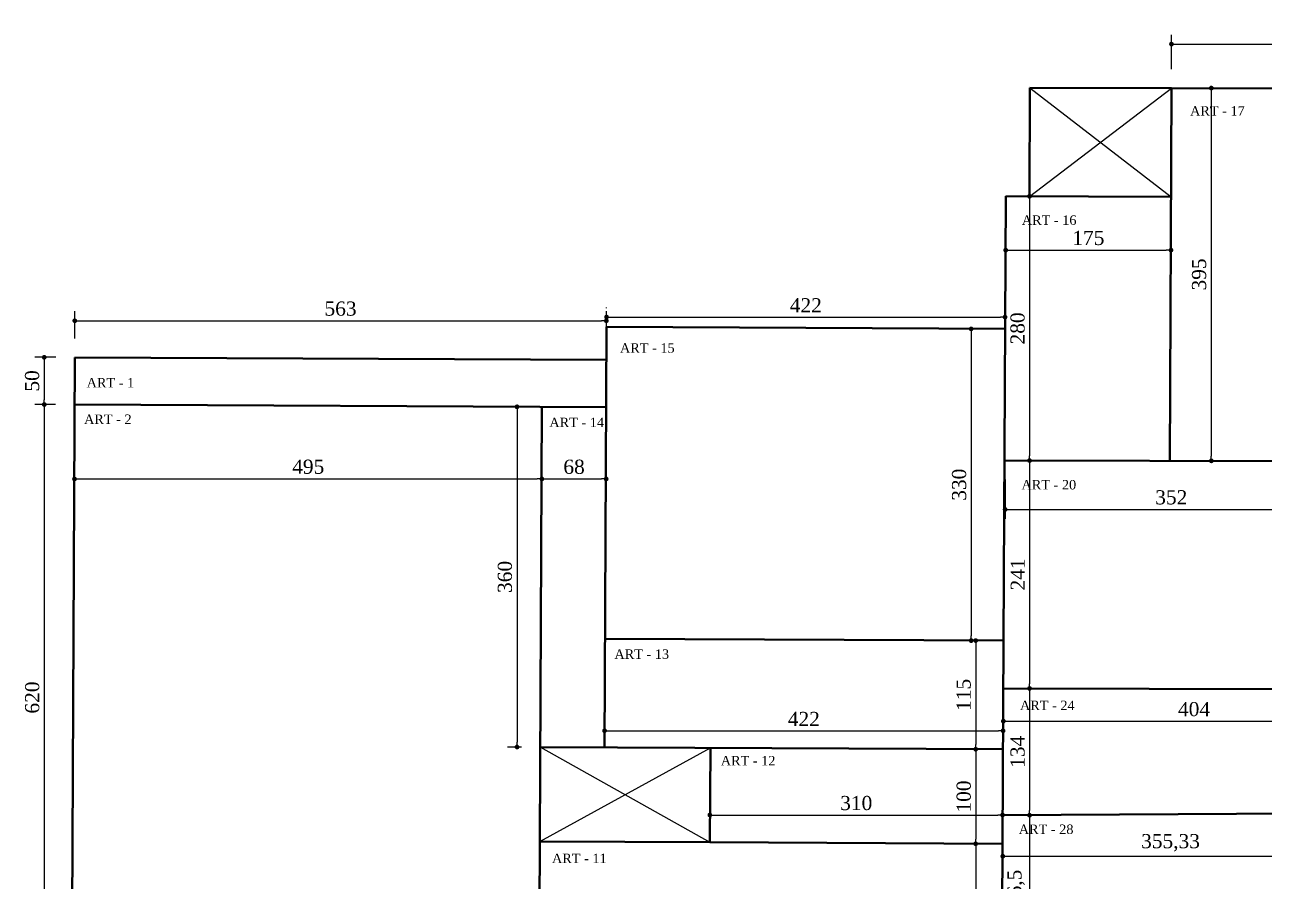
# Model space of a CAD drawing. Header units: millimetres. Extents: x 103208 to 171806, y -164 to 10038.
# Drawn here: x 133118 to 134431, y 2499 to 3406 of the extents above; entities that cross this region are included whole.
import ezdxf

# ---------------------------------------------------------------- set-up
doc = ezdxf.new("R2010")
doc.units = ezdxf.units.MM
doc.layers.add('Parede Baixa', color=5, linetype='Continuous', lineweight=50)
doc.layers.add('Pilares Sub-solo', color=7, linetype='Continuous', lineweight=70)
doc.layers.add('Piso', color=55, linetype='Continuous')
doc.styles.add('Valéria', font='romantic.ttf', dxfattribs={"height": 10})
doc.dimstyles.new('Cota - 50', dxfattribs={"dimtxt": 10, "dimasz": 5, "dimexe": 10, "dimexo": 20, "dimgap": 5, "dimtad": 1, "dimtxsty": 'Valéria', "dimblk": 'DOT', "dimcen": 0, "dimclrd": 12, "dimclre": 12, "dimclrt": 2, "dimazin": 2, "dimtfac": 1, "dimtix": 1, "dimtmove": 0, "dimatfit": 3, "dimldrblk": 'DOT', "dimfxl": 1, "dimarcsym": 0})

# ---------------------------------------------------------------- blocks, each defined once
blk = doc.blocks.new('_Dot')
at = {"color": 0, "linetype": 'ByBlock', "lineweight": -2}
blk.add_line((-0.5, 0), (-1, 0), dxfattribs=at)
at = {"color": 0, "linetype": 'ByBlock', "const_width": 0.5}
blk.add_lwpolyline([(-0.25, 0, 1), (0.25, 0, 1)], format="xyb", close=True, dxfattribs=at)
blk = doc.blocks.new('*D944')
at = {"color": 12, "lineweight": -2, "transparency": 16777216}
for p, q in [((133170.7, 3074.4), (133170.7, 3103.1)), ((133733.6, 3071.7), (133733.6, 3103.1)), ((133175.7, 3093.1), (133728.6, 3093.1))]:
    blk.add_line(p, q, dxfattribs=at)
at = {"layer": 'Defpoints', "color": 0, "transparency": 16777216}
for p in [(133733.6, 3093.1), (133170.7, 3054.4, 9825), (133733.6, 3051.7, 9825)]:
    blk.add_point(p, dxfattribs=at)
at = {"color": 12, "lineweight": -2, "transparency": 16777216, "xscale": 5, "yscale": 5, "zscale": 5, "rotation": 180}
blk.add_blockref('_Dot', (133170.7, 3093.1), dxfattribs=at)
at = {"color": 12, "lineweight": -2, "transparency": 16777216, "xscale": 5, "yscale": 5, "zscale": 5}
blk.add_blockref('_Dot', (133733.6, 3093.1), dxfattribs=at)
at = {"color": 2, "transparency": 16777216, "insert": (133452.1, 3105.9), "char_height": 10, "attachment_point": 5, "style": 'Valéria'}
blk.add_mtext('{\\H1.5x;563}', dxfattribs=at)
blk = doc.blocks.new('*D945')
at = {"color": 12, "lineweight": -2, "transparency": 16777216}
for p, q in [((133150.7, 3054.4), (133128.4, 3054.4)), ((133138.4, 3049.4), (133138.4, 3009.4)), ((133150.4, 3004.4), (133128.4, 3004.4))]:
    blk.add_line(p, q, dxfattribs=at)
at = {"layer": 'Defpoints', "color": 0, "transparency": 16777216}
for p in [(133170.7, 3054.4, 9825), (133138.4, 3004.4), (133170.4, 3004.4, 9825)]:
    blk.add_point(p, dxfattribs=at)
at = {"color": 12, "lineweight": -2, "transparency": 16777216, "xscale": 5, "yscale": 5, "zscale": 5}
for p, rotation in [((133138.4, 3054.4), 90), ((133138.4, 3004.4), 270)]:
    blk.add_blockref('_Dot', p, dxfattribs=dict(at, rotation=rotation))
at = {"color": 2, "transparency": 16777216, "insert": (133125.6, 3029.4), "char_height": 10, "attachment_point": 5, "rotation": 90, "style": 'Valéria'}
blk.add_mtext('{\\H1.5x;50}', dxfattribs=at)
blk = doc.blocks.new('*D946')
at = {"color": 12, "lineweight": -2, "transparency": 16777216}
for p, q in [((133150.4, 3004.4), (133128.4, 3004.4)), ((133138.4, 2999.4), (133138.4, 2389)), ((133147.5, 2384), (133128.4, 2384))]:
    blk.add_line(p, q, dxfattribs=at)
at = {"layer": 'Defpoints', "color": 0, "transparency": 16777216}
for p in [(133170.4, 3004.4, 9825), (133138.4, 2384), (133167.5, 2384, 9825)]:
    blk.add_point(p, dxfattribs=at)
at = {"color": 12, "lineweight": -2, "transparency": 16777216, "xscale": 5, "yscale": 5, "zscale": 5}
for p, rotation in [((133138.4, 3004.4), 90), ((133138.4, 2384), 270)]:
    blk.add_blockref('_Dot', p, dxfattribs=dict(at, rotation=rotation))
at = {"color": 2, "transparency": 16777216, "insert": (133125.7, 2694.2), "char_height": 10, "attachment_point": 5, "rotation": 90, "style": 'Valéria'}
blk.add_mtext('{\\H1.5x;620}', dxfattribs=at)
blk = doc.blocks.new('*D949')
at = {"color": 12, "lineweight": -2, "transparency": 16777216}
for p, q in [((133170.4, 2984.4), (133170.4, 2915.6)), ((133665.4, 2982), (133665.4, 2915.6)), ((133175.4, 2925.6), (133660.4, 2925.6))]:
    blk.add_line(p, q, dxfattribs=at)
at = {"layer": 'Defpoints', "color": 0, "transparency": 16777216}
for p in [(133170.4, 3004.4, 9825), (133665.4, 3002, 9825), (133665.4, 2925.6)]:
    blk.add_point(p, dxfattribs=at)
at = {"color": 12, "lineweight": -2, "transparency": 16777216, "xscale": 5, "yscale": 5, "zscale": 5, "rotation": 180}
blk.add_blockref('_Dot', (133170.4, 2925.6), dxfattribs=at)
at = {"color": 12, "lineweight": -2, "transparency": 16777216, "xscale": 5, "yscale": 5, "zscale": 5}
blk.add_blockref('_Dot', (133665.4, 2925.6), dxfattribs=at)
at = {"color": 2, "transparency": 16777216, "insert": (133417.9, 2938.5), "char_height": 10, "attachment_point": 5, "style": 'Valéria'}
blk.add_mtext('{\\H1.5x;495}', dxfattribs=at)
blk = doc.blocks.new('*D950')
at = {"color": 12, "lineweight": -2, "transparency": 16777216}
for p, q in [((133665.4, 2982), (133665.4, 2915.6)), ((133733.4, 2981.7), (133733.4, 2915.6)), ((133670.4, 2925.6), (133728.4, 2925.6))]:
    blk.add_line(p, q, dxfattribs=at)
at = {"layer": 'Defpoints', "color": 0, "transparency": 16777216}
for p in [(133665.4, 3002, 9825), (133733.4, 3001.7, 9825), (133733.4, 2925.6)]:
    blk.add_point(p, dxfattribs=at)
at = {"color": 12, "lineweight": -2, "transparency": 16777216, "xscale": 5, "yscale": 5, "zscale": 5, "rotation": 180}
blk.add_blockref('_Dot', (133665.4, 2925.6), dxfattribs=at)
at = {"color": 12, "lineweight": -2, "transparency": 16777216, "xscale": 5, "yscale": 5, "zscale": 5}
blk.add_blockref('_Dot', (133733.4, 2925.6), dxfattribs=at)
at = {"color": 2, "transparency": 16777216, "insert": (133699.4, 2938.4), "char_height": 10, "attachment_point": 5, "style": 'Valéria'}
blk.add_mtext('{\\H1.5x;68}', dxfattribs=at)
blk = doc.blocks.new('*D951')
at = {"color": 12, "lineweight": -2, "transparency": 16777216}
for p, q in [((133733.8, 3106.5), (133733.8, 3107)), ((134155.8, 3104.5), (134155.8, 3107)), ((133738.8, 3097), (134150.8, 3097))]:
    blk.add_line(p, q, dxfattribs=at)
at = {"layer": 'Defpoints', "color": 0, "transparency": 16777216}
for p in [(134155.8, 3097), (133733.8, 3086.5, 9825), (134155.8, 3084.5, 9825)]:
    blk.add_point(p, dxfattribs=at)
at = {"color": 12, "lineweight": -2, "transparency": 16777216, "xscale": 5, "yscale": 5, "zscale": 5, "rotation": 180}
blk.add_blockref('_Dot', (133733.8, 3097), dxfattribs=at)
at = {"color": 12, "lineweight": -2, "transparency": 16777216, "xscale": 5, "yscale": 5, "zscale": 5}
blk.add_blockref('_Dot', (134155.8, 3097), dxfattribs=at)
at = {"color": 2, "transparency": 16777216, "insert": (133944.8, 3109.5), "char_height": 10, "attachment_point": 5, "style": 'Valéria'}
blk.add_mtext('{\\H1.5x;422}', dxfattribs=at)
blk = doc.blocks.new('*D952')
at = {"color": 12, "lineweight": -2, "transparency": 16777216}
for p, q in [((133645.4, 3002), (133629, 3002)), ((133639, 2997), (133639, 2646.8)), ((133643.7, 2641.8), (133629, 2641.8))]:
    blk.add_line(p, q, dxfattribs=at)
at = {"layer": 'Defpoints', "color": 0, "transparency": 16777216}
for p in [(133665.4, 3002, 9825), (133639, 2641.8), (133663.7, 2641.8, 9825)]:
    blk.add_point(p, dxfattribs=at)
at = {"color": 12, "lineweight": -2, "transparency": 16777216, "xscale": 5, "yscale": 5, "zscale": 5}
for p, rotation in [((133639, 3002), 90), ((133639, 2641.8), 270)]:
    blk.add_blockref('_Dot', p, dxfattribs=dict(at, rotation=rotation))
at = {"color": 2, "transparency": 16777216, "insert": (133626.2, 2821.9), "char_height": 10, "attachment_point": 5, "rotation": 90, "style": 'Valéria'}
blk.add_mtext('{\\H1.5x;360}', dxfattribs=at)
blk = doc.blocks.new('*D953')
at = {"color": 12, "lineweight": -2, "transparency": 16777216}
for p, q in [((134135.8, 3084.5), (134109.9, 3084.5)), ((134119.9, 3079.5), (134119.9, 2759.5)), ((134134.3, 2754.5), (134109.9, 2754.5))]:
    blk.add_line(p, q, dxfattribs=at)
at = {"layer": 'Defpoints', "color": 0, "transparency": 16777216}
for p in [(134155.8, 3084.5, 9825), (134119.9, 2754.5), (134154.3, 2754.5, 9825)]:
    blk.add_point(p, dxfattribs=at)
at = {"color": 12, "lineweight": -2, "transparency": 16777216, "xscale": 5, "yscale": 5, "zscale": 5}
for p, rotation in [((134119.9, 3084.5), 90), ((134119.9, 2754.5), 270)]:
    blk.add_blockref('_Dot', p, dxfattribs=dict(at, rotation=rotation))
at = {"color": 2, "transparency": 16777216, "insert": (134107.2, 2919.5), "char_height": 10, "attachment_point": 5, "rotation": 90, "style": 'Valéria'}
blk.add_mtext('{\\H1.5x;330}', dxfattribs=at)
blk = doc.blocks.new('*D954')
at = {"color": 12, "lineweight": -2, "transparency": 16777216}
for p, q in [((134134.3, 2754.5), (134114.7, 2754.5)), ((134124.7, 2749.5), (134124.7, 2644.4)), ((134133.7, 2639.4), (134114.7, 2639.4))]:
    blk.add_line(p, q, dxfattribs=at)
at = {"layer": 'Defpoints', "color": 0, "transparency": 16777216}
for p in [(134154.3, 2754.5, 9825), (134124.7, 2639.4), (134153.7, 2639.4, 9825)]:
    blk.add_point(p, dxfattribs=at)
at = {"color": 12, "lineweight": -2, "transparency": 16777216, "xscale": 5, "yscale": 5, "zscale": 5}
for p, rotation in [((134124.7, 2754.5), 90), ((134124.7, 2639.4), 270)]:
    blk.add_blockref('_Dot', p, dxfattribs=dict(at, rotation=rotation))
at = {"color": 2, "transparency": 16777216, "insert": (134112, 2697), "char_height": 10, "attachment_point": 5, "rotation": 90, "style": 'Valéria'}
blk.add_mtext('{\\H1.5x;115}', dxfattribs=at)
blk = doc.blocks.new('*D955')
at = {"color": 12, "lineweight": -2, "transparency": 16777216}
for p, q in [((134133.7, 2639.4), (134114.7, 2639.4)), ((134124.7, 2634.4), (134124.7, 2544.4)), ((134133.2, 2539.4), (134114.7, 2539.4))]:
    blk.add_line(p, q, dxfattribs=at)
at = {"layer": 'Defpoints', "color": 0, "transparency": 16777216}
for p in [(134153.7, 2639.4, 9825), (134124.7, 2539.4), (134153.2, 2539.4, 9825)]:
    blk.add_point(p, dxfattribs=at)
at = {"color": 12, "lineweight": -2, "transparency": 16777216, "xscale": 5, "yscale": 5, "zscale": 5}
for p, rotation in [((134124.7, 2639.4), 90), ((134124.7, 2539.4), 270)]:
    blk.add_blockref('_Dot', p, dxfattribs=dict(at, rotation=rotation))
at = {"color": 2, "transparency": 16777216, "insert": (134112.1, 2589.4), "char_height": 10, "attachment_point": 5, "rotation": 90, "style": 'Valéria'}
blk.add_mtext('{\\H1.5x;100}', dxfattribs=at)
blk = doc.blocks.new('*D956')
at = {"color": 12, "lineweight": -2, "transparency": 16777216}
for p, q in [((134133.2, 2539.4), (134114.7, 2539.4)), ((134124.7, 2534.4), (134124.7, 2389.4)), ((134132.5, 2384.4), (134114.7, 2384.4))]:
    blk.add_line(p, q, dxfattribs=at)
at = {"layer": 'Defpoints', "color": 0, "transparency": 16777216}
for p in [(134153.2, 2539.4, 9825), (134124.7, 2384.4), (134152.5, 2384.4, 9825)]:
    blk.add_point(p, dxfattribs=at)
at = {"color": 12, "lineweight": -2, "transparency": 16777216, "xscale": 5, "yscale": 5, "zscale": 5}
for p, rotation in [((134124.7, 2539.4), 90), ((134124.7, 2384.4), 270)]:
    blk.add_blockref('_Dot', p, dxfattribs=dict(at, rotation=rotation))
at = {"color": 2, "transparency": 16777216, "insert": (134112, 2461.9), "char_height": 10, "attachment_point": 5, "rotation": 90, "style": 'Valéria'}
blk.add_mtext('{\\H1.5x;155}', dxfattribs=at)
blk = doc.blocks.new('*D970')
at = {"color": 12, "lineweight": -2, "transparency": 16777216}
for p, q in [((133843.2, 2560.9), (133843.2, 2579.8)), ((134153.2, 2559.4), (134153.2, 2579.8)), ((133848.2, 2569.8), (134148.2, 2569.8))]:
    blk.add_line(p, q, dxfattribs=at)
at = {"layer": 'Defpoints', "color": 0, "transparency": 16777216}
for p in [(134153.2, 2569.8), (133843.2, 2540.9, 9825), (134153.2, 2539.4, 9825)]:
    blk.add_point(p, dxfattribs=at)
at = {"color": 12, "lineweight": -2, "transparency": 16777216, "xscale": 5, "yscale": 5, "zscale": 5, "rotation": 180}
blk.add_blockref('_Dot', (133843.2, 2569.8), dxfattribs=at)
at = {"color": 12, "lineweight": -2, "transparency": 16777216, "xscale": 5, "yscale": 5, "zscale": 5}
blk.add_blockref('_Dot', (134153.2, 2569.8), dxfattribs=at)
at = {"color": 2, "transparency": 16777216, "insert": (133998.2, 2582.4), "char_height": 10, "attachment_point": 5, "style": 'Valéria'}
blk.add_mtext('{\\H1.5x;310}', dxfattribs=at)
blk = doc.blocks.new('*D971')
at = {"color": 12, "lineweight": -2, "transparency": 16777216}
for p, q in [((133731.7, 2661.5), (133731.7, 2669)), ((134153.7, 2659.4), (134153.7, 2669)), ((133736.7, 2659), (134148.7, 2659))]:
    blk.add_line(p, q, dxfattribs=at)
at = {"layer": 'Defpoints', "color": 0, "transparency": 16777216}
for p in [(134153.7, 2659), (133731.7, 2641.5, 9825), (134153.7, 2639.4, 9825)]:
    blk.add_point(p, dxfattribs=at)
at = {"color": 12, "lineweight": -2, "transparency": 16777216, "xscale": 5, "yscale": 5, "zscale": 5, "rotation": 180}
blk.add_blockref('_Dot', (133731.7, 2659), dxfattribs=at)
at = {"color": 12, "lineweight": -2, "transparency": 16777216, "xscale": 5, "yscale": 5, "zscale": 5}
blk.add_blockref('_Dot', (134153.7, 2659), dxfattribs=at)
at = {"color": 2, "transparency": 16777216, "insert": (133942.7, 2671.5), "char_height": 10, "attachment_point": 5, "style": 'Valéria'}
blk.add_mtext('{\\H1.5x;422}', dxfattribs=at)
blk = doc.blocks.new('*D972')
at = {"color": 12, "lineweight": -2, "transparency": 16777216}
for p, q in [((134156.5, 3204.9), (134156.5, 3157.9)), ((134331.5, 3204.1), (134331.5, 3157.9)), ((134161.5, 3167.9), (134326.5, 3167.9))]:
    blk.add_line(p, q, dxfattribs=at)
at = {"layer": 'Defpoints', "color": 0, "transparency": 16777216}
for p in [(134156.5, 3224.9, 9825), (134331.5, 3224.1, 9825), (134331.5, 3167.9)]:
    blk.add_point(p, dxfattribs=at)
at = {"color": 12, "lineweight": -2, "transparency": 16777216, "xscale": 5, "yscale": 5, "zscale": 5, "rotation": 180}
blk.add_blockref('_Dot', (134156.5, 3167.9), dxfattribs=at)
at = {"color": 12, "lineweight": -2, "transparency": 16777216, "xscale": 5, "yscale": 5, "zscale": 5}
blk.add_blockref('_Dot', (134331.5, 3167.9), dxfattribs=at)
at = {"color": 2, "transparency": 16777216, "insert": (134244, 3180.7), "char_height": 10, "attachment_point": 5, "style": 'Valéria'}
blk.add_mtext('{\\H1.5x;175}', dxfattribs=at)
blk = doc.blocks.new('*D973')
at = {"color": 12, "lineweight": -2, "transparency": 16777216}
for p, q in [((134332, 3359.5), (134332, 3396)), ((134709.4, 3358.5), (134709.4, 3396)), ((134337, 3386), (134704.4, 3386))]:
    blk.add_line(p, q, dxfattribs=at)
at = {"layer": 'Defpoints', "color": 0, "transparency": 16777216}
for p in [(134709.4, 3386), (134332, 3339.5, 9825), (134709.4, 3338.5, -239442.5)]:
    blk.add_point(p, dxfattribs=at)
at = {"color": 12, "lineweight": -2, "transparency": 16777216, "xscale": 5, "yscale": 5, "zscale": 5, "rotation": 180}
blk.add_blockref('_Dot', (134332, 3386), dxfattribs=at)
at = {"color": 12, "lineweight": -2, "transparency": 16777216, "xscale": 5, "yscale": 5, "zscale": 5}
blk.add_blockref('_Dot', (134709.4, 3386), dxfattribs=at)
at = {"color": 2, "transparency": 16777216, "insert": (134520.7, 3398.7), "char_height": 10, "attachment_point": 5, "style": 'Valéria'}
blk.add_mtext('{\\H1.5x;377}', dxfattribs=at)
blk = doc.blocks.new('*D976')
at = {"color": 12, "lineweight": -2, "transparency": 16777216}
for p, q in [((134176.5, 3224.9), (134191.7, 3224.9)), ((134181.7, 3219.9), (134181.7, 2950.1)), ((134175.9, 2945.1), (134191.7, 2945.1))]:
    blk.add_line(p, q, dxfattribs=at)
at = {"layer": 'Defpoints', "color": 0, "transparency": 16777216}
for p in [(134156.5, 3224.9, 9825), (134155.9, 2945.1, -114808.8), (134181.7, 2945.1)]:
    blk.add_point(p, dxfattribs=at)
at = {"color": 12, "lineweight": -2, "transparency": 16777216, "xscale": 5, "yscale": 5, "zscale": 5}
for p, rotation in [((134181.7, 3224.9), 90), ((134181.7, 2945.1), 270)]:
    blk.add_blockref('_Dot', p, dxfattribs=dict(at, rotation=rotation))
at = {"color": 2, "transparency": 16777216, "insert": (134169.1, 3085), "char_height": 10, "attachment_point": 5, "rotation": 90, "style": 'Valéria'}
blk.add_mtext('{\\H1.5x;280}', dxfattribs=at)
blk = doc.blocks.new('*D977')
at = {"color": 12, "lineweight": -2, "transparency": 16777216}
for p, q in [((134352.1, 3339.5), (134384.2, 3339.5)), ((134374.2, 3334.5), (134374.2, 2949.8)), ((134351.3, 2944.8), (134384.2, 2944.8))]:
    blk.add_line(p, q, dxfattribs=at)
at = {"layer": 'Defpoints', "color": 0, "transparency": 16777216}
for p in [(134332.1, 3339.5, 9825), (134331.3, 2944.8, -114808.8), (134374.2, 2944.8)]:
    blk.add_point(p, dxfattribs=at)
at = {"color": 12, "lineweight": -2, "transparency": 16777216, "xscale": 5, "yscale": 5, "zscale": 5}
for p, rotation in [((134374.2, 3339.5), 90), ((134374.2, 2944.8), 270)]:
    blk.add_blockref('_Dot', p, dxfattribs=dict(at, rotation=rotation))
at = {"color": 2, "transparency": 16777216, "insert": (134361.3, 3142.1), "char_height": 10, "attachment_point": 5, "rotation": 90, "style": 'Valéria'}
blk.add_mtext('{\\H1.5x;395}', dxfattribs=at)
blk = doc.blocks.new('*D980')
at = {"color": 12, "lineweight": -2, "transparency": 16777216}
for p, q in [((134155.9, 2925.1), (134155.9, 2883.3)), ((134507.6, 2923.5), (134507.6, 2883.3)), ((134160.9, 2893.3), (134502.6, 2893.3))]:
    blk.add_line(p, q, dxfattribs=at)
at = {"layer": 'Defpoints', "color": 0, "transparency": 16777216}
for p in [(134155.9, 2945.1, -114808.8), (134507.6, 2943.5, -114808.8), (134507.6, 2893.3)]:
    blk.add_point(p, dxfattribs=at)
at = {"color": 12, "lineweight": -2, "transparency": 16777216, "xscale": 5, "yscale": 5, "zscale": 5, "rotation": 180}
blk.add_blockref('_Dot', (134155.9, 2893.3), dxfattribs=at)
at = {"color": 12, "lineweight": -2, "transparency": 16777216, "xscale": 5, "yscale": 5, "zscale": 5}
blk.add_blockref('_Dot', (134507.6, 2893.3), dxfattribs=at)
at = {"color": 2, "transparency": 16777216, "insert": (134331.8, 2906.1), "char_height": 10, "attachment_point": 5, "style": 'Valéria'}
blk.add_mtext('{\\H1.5x;352}', dxfattribs=at)
blk = doc.blocks.new('*D981')
at = {"color": 12, "lineweight": -2, "transparency": 16777216}
for p, q in [((134175.2, 2945.1), (134191.7, 2945.1)), ((134181.7, 2940.1), (134181.7, 2708.8)), ((134174.7, 2703.8), (134191.7, 2703.8))]:
    blk.add_line(p, q, dxfattribs=at)
at = {"layer": 'Defpoints', "color": 0, "transparency": 16777216}
for p in [(134155.2, 2945.1, 9825), (134154.7, 2703.8, 9825), (134181.7, 2703.8)]:
    blk.add_point(p, dxfattribs=at)
at = {"color": 12, "lineweight": -2, "transparency": 16777216, "xscale": 5, "yscale": 5, "zscale": 5}
for p, rotation in [((134181.7, 2945.1), 90), ((134181.7, 2703.8), 270)]:
    blk.add_blockref('_Dot', p, dxfattribs=dict(at, rotation=rotation))
at = {"color": 2, "transparency": 16777216, "insert": (134169.2, 2824.5), "char_height": 10, "attachment_point": 5, "rotation": 90, "style": 'Valéria'}
blk.add_mtext('{\\H1.5x;241}', dxfattribs=at)
blk = doc.blocks.new('*D982')
at = {"color": 12, "lineweight": -2, "transparency": 16777216}
for p, q in [((134174.7, 2703.8), (134191.7, 2703.8)), ((134181.7, 2698.8), (134181.7, 2574.6)), ((134173.2, 2569.6), (134191.7, 2569.6))]:
    blk.add_line(p, q, dxfattribs=at)
at = {"layer": 'Defpoints', "color": 0, "transparency": 16777216}
for p in [(134154.7, 2703.8, 9825), (134153.2, 2569.6), (134181.7, 2569.6)]:
    blk.add_point(p, dxfattribs=at)
at = {"color": 12, "lineweight": -2, "transparency": 16777216, "xscale": 5, "yscale": 5, "zscale": 5}
for p, rotation in [((134181.7, 2703.8), 90), ((134181.7, 2569.6), 270)]:
    blk.add_blockref('_Dot', p, dxfattribs=dict(at, rotation=rotation))
at = {"color": 2, "transparency": 16777216, "insert": (134169.1, 2636.7), "char_height": 10, "attachment_point": 5, "rotation": 90, "style": 'Valéria'}
blk.add_mtext('{\\H1.5x;134}', dxfattribs=at)
blk = doc.blocks.new('*D983')
at = {"color": 12, "lineweight": -2, "transparency": 16777216}
for p, q in [((134173.2, 2569.6), (134191.7, 2569.6)), ((134181.7, 2564.6), (134181.7, 2408.1)), ((134172.6, 2403.1), (134191.7, 2403.1))]:
    blk.add_line(p, q, dxfattribs=at)
at = {"layer": 'Defpoints', "color": 0, "transparency": 16777216}
for p in [(134153.2, 2569.6), (134152.6, 2403.1, 9825), (134181.7, 2403.1)]:
    blk.add_point(p, dxfattribs=at)
at = {"color": 12, "lineweight": -2, "transparency": 16777216, "xscale": 5, "yscale": 5, "zscale": 5}
for p, rotation in [((134181.7, 2569.6), 90), ((134181.7, 2403.1), 270)]:
    blk.add_blockref('_Dot', p, dxfattribs=dict(at, rotation=rotation))
at = {"color": 2, "transparency": 16777216, "insert": (134167.5, 2486.4), "char_height": 10, "attachment_point": 5, "rotation": 90, "style": 'Valéria'}
blk.add_mtext('{\\H1.5x;166,5}', dxfattribs=at)
blk = doc.blocks.new('*D986')
at = {"color": 12, "lineweight": -2, "transparency": 16777216}
for p, q in [((134153.4, 2548.5), (134153.4, 2516.2)), ((134508.7, 2551.7), (134508.7, 2516.2)), ((134158.4, 2526.2), (134503.7, 2526.2))]:
    blk.add_line(p, q, dxfattribs=at)
at = {"layer": 'Defpoints', "color": 0, "transparency": 16777216}
for p in [(134153.4, 2568.5), (134508.7, 2571.7, 9825), (134508.7, 2526.2)]:
    blk.add_point(p, dxfattribs=at)
at = {"color": 12, "lineweight": -2, "transparency": 16777216, "xscale": 5, "yscale": 5, "zscale": 5, "rotation": 180}
blk.add_blockref('_Dot', (134153.4, 2526.2), dxfattribs=at)
at = {"color": 12, "lineweight": -2, "transparency": 16777216, "xscale": 5, "yscale": 5, "zscale": 5}
blk.add_blockref('_Dot', (134508.7, 2526.2), dxfattribs=at)
at = {"color": 2, "transparency": 16777216, "insert": (134331, 2540.4), "char_height": 10, "attachment_point": 5, "style": 'Valéria'}
blk.add_mtext('{\\H1.5x;355,33}', dxfattribs=at)
blk = doc.blocks.new('*D987')
at = {"color": 12, "lineweight": -2, "transparency": 16777216}
for p, q in [((134154, 2683.8), (134154, 2659.2)), ((134557.7, 2683), (134557.7, 2659.2)), ((134159, 2669.2), (134552.7, 2669.2))]:
    blk.add_line(p, q, dxfattribs=at)
at = {"layer": 'Defpoints', "color": 0, "transparency": 16777216}
for p in [(134154, 2703.8, 9825), (134557.7, 2703, 9825), (134557.7, 2669.2)]:
    blk.add_point(p, dxfattribs=at)
at = {"color": 12, "lineweight": -2, "transparency": 16777216, "xscale": 5, "yscale": 5, "zscale": 5, "rotation": 180}
blk.add_blockref('_Dot', (134154, 2669.2), dxfattribs=at)
at = {"color": 12, "lineweight": -2, "transparency": 16777216, "xscale": 5, "yscale": 5, "zscale": 5}
blk.add_blockref('_Dot', (134557.7, 2669.2), dxfattribs=at)
at = {"color": 2, "transparency": 16777216, "insert": (134355.9, 2681.8), "char_height": 10, "attachment_point": 5, "style": 'Valéria'}
blk.add_mtext('{\\H1.5x;404}', dxfattribs=at)

msp = doc.modelspace()

# ---------------------------------------------------------------- linework, layer by layer
at = {"layer": 'Parede Baixa'}
for p, q in [((134181.51105, 3224.83525, 9825), (134182.0592, 3339.83425, 9825)), ((134330.17789, 2944.78267, 9825), (134332.05915, 3339.46658, 9825)), ((134154.26888, 2754.49255, 9825), (134156.51106, 3224.89653, 9825)), ((133731.65369, 2641.45763, 9825), (133733.77499, 3086.50059, 9825)), ((133733.77499, 3086.50059, 9825), (134155.84181, 3084.4888, 9825)), ((133170.68698, 3054.35324, 9825), (133164.29636, 1713.61737, 9825)), ((133170.68698, 3054.35324, 9825), (133733.60897, 3051.67007, 9825)), ((133170.44866, 3004.35381, 9825), (133733.37065, 3001.67064, 9825)), ((133662.51063, 2386.78431, 9825), (133665.44303, 3001.99442, 9825)), ((134155.17761, 2945.14139, -114808.76029), (134709.48239, 2944.00516, -114808.76029)), ((133732.20206, 2756.50433, 9825), (134154.26888, 2754.49255, 9825)), ((134152.59397, 2403.10097, 9825), (134154.26888, 2754.49255, 9825)), ((134154.02723, 2703.79464, 9825), (134707.57586, 2702.65996, 9825)), ((134153.72051, 2639.44585, 9825), (133663.72608, 2641.78141, 9825)), ((133843.24739, 2540.92459, 9825), (133843.72403, 2640.92345, 9825)), ((134153.38833, 2569.75502, 9825), (134706.95664, 2572.74901, 9825)), ((133843.24739, 2540.92459, 9825), (133663.24943, 2541.78255, 9825)), ((133843.24739, 2540.92459, 9825), (134153.24386, 2539.44699, 9825))]:
    msp.add_line(p, q, dxfattribs=at)
at = {"layer": 'Parede Baixa', "elevation": 9825}
for points in [[(134182.04747, 3339.83428), (134182.0592, 3339.83425)], [(134182.04747, 3339.83428), (134332.036, 3339.46664)], [(134332.05915, 3339.46658), (135151.36676, 3337.45833)], [(134156.51106, 3224.89653), (134331.51101, 3224.46758)]]:
    msp.add_lwpolyline(points, dxfattribs=at)
at = {"layer": 'Piso'}
for p, q in [((134181.51105, 3224.83525, 9825), (134332.036, 3339.46664, 9825)), ((134182.0592, 3339.83425, 9825), (134331.51101, 3224.46758, 9825)), ((133663.24943, 2541.78255, 9825), (133843.72403, 2640.92345, 9825)), ((133663.72608, 2641.78141, 9825), (133843.24739, 2540.92459, 9825))]:
    msp.add_line(p, q, dxfattribs=at)

# ---------------------------------------------------------------- texts
at = {"layer": 'Pilares Sub-solo', "color": 7, "char_height": 10, "attachment_point": 1, "style": 'Valéria'}
for s, insert in [('{\\C1;ART - 17}', (134351.71169, 3320.29599)), ('{\\C1;ART - 16}', (134173.54984, 3204.66478)), ('{\\C1;ART - 15}', (133748.00425, 3069.30565)), ('{\\C1;ART - 1}', (133183.25439, 3032.50376)), ('{\\C1;ART - 2}', (133180.5546, 2993.85399)), ('{\\C1;ART - 14}', (133673.24303, 2990.44996)), ('{\\C1;ART - 20}', (134173.19078, 2924.51148, 9825)), ('{\\C1;ART - 13}', (133742.13177, 2745.1612)), ('{\\C1;ART - 24}', (134171.58411, 2690.87857)), ('{\\C1;ART - 12}', (133854.76545, 2632.34336)), ('{\\C1;ART - 28}', (134170.30984, 2559.73586)), ('{\\C1;ART - 11}', (133676.02164, 2528.90251))]:
    msp.add_mtext_dynamic_manual_height_columns(s, width=228.393323, gutter_width=50, heights=[9.00998], dxfattribs=dict(at, insert=insert))

# ---------------------------------------------------------------- dimensions: what is measured, and where the dimension line sits
for base, p1, p2, text, picture, middle in [((134709.36642, 3386.01187), (134332.036, 3339.46664, 9825), (134709.36642, 3338.54174, -239442.52059), '{\\H1.5x;377}', '*D973', (134520.70121, 3398.66719)), ((134331.50907, 3167.91279), (134156.51106, 3224.89653, 9825), (134331.50907, 3224.0624, 9825), '{\\H1.5x;<>}', '*D972', (134244.01007, 3180.70125)), ((133733.60897, 3093.06619), (133170.68698, 3054.35324, 9825), (133733.60897, 3051.67007, 9825), '{\\H1.5x;563}', '*D944', (133452.14798, 3105.85466)), ((134155.84181, 3096.97239), (133733.77499, 3086.50059, 9825), (134155.84181, 3084.4888, 9825), '{\\H1.5x;422}', '*D951', (133944.8084, 3109.47239)), ((133665.44303, 2925.63069), (133170.44866, 3004.35381, 9825), (133665.44303, 3001.99442, 9825), '{\\H1.5x;495}', '*D949', (133417.94584, 2938.50791)), ((134507.57221, 2893.31257), (134155.93761, 2945.13983, -114808.76029), (134507.57221, 2943.46377, -114808.76029), '{\\H1.5x;352}', '*D980', (134331.75491, 2906.10103)), ((134557.67518, 2669.15167), (134154.02723, 2703.79464, 9825), (134557.67518, 2702.96723, 9825), '{\\H1.5x;404}', '*D987', (134355.8512, 2681.81809)), ((134153.72051, 2659.02057), (133731.65369, 2641.45763, 9825), (134153.72051, 2639.44585, 9825), '{\\H1.5x;422}', '*D971', (133942.6871, 2671.52057)), ((134153.24386, 2569.75502), (133843.24739, 2540.92459, 9825), (134153.24386, 2539.44699, 9825), '{\\H1.5x;<>}', '*D970', (133998.24563, 2582.42144)), ((134508.7094, 2526.16152), (134153.38241, 2568.51272), (134508.7094, 2571.67679, 9825), '{\\H1.5x;<>}', '*D986', (134331.04591, 2540.3812))]:
    dim = msp.add_linear_dim(base=base, p1=p1, p2=p2, text=text, dimstyle='Cota - 50')
    dim.commit()
    dim.dimension.update_dxf_attribs({"geometry": picture, "text_midpoint": middle})
for base, p1, p2, text, picture, middle in [((134374.19393, 2944.78047), (134332.05915, 3339.46658, 9825), (134331.25011, 2944.78047, -114808.76029), '{\\H1.5x;395}', '*D977', (134361.31672, 3142.12353)), ((134181.73265, 2945.13983), (134156.51106, 3224.89653, 9825), (134155.93761, 2945.13983, -114808.76029), '{\\H1.5x;280}', '*D976', (134169.06623, 3085.01818)), ((134119.8631, 2754.49255), (134155.84181, 3084.4888, 9825), (134154.26888, 2754.49255, 9825), '{\\H1.5x;<>}', '*D953', (134107.19667, 2919.49068)), ((133138.43166, 3004.35381), (133170.68698, 3054.35324, 9825), (133170.44866, 3004.35381, 9825), '{\\H1.5x;<>}', '*D945', (133125.64319, 3029.35353)), ((133638.9512, 2641.78141), (133665.44303, 3001.99442, 9825), (133663.72608, 2641.78141, 9825), '{\\H1.5x;360}', '*D952', (133626.22931, 2821.88792)), ((134181.73265, 2703.7933), (134155.17761, 2945.14139, 9825), (134154.68289, 2703.7933, 9825), '{\\H1.5x;241}', '*D981', (134169.23265, 2824.46734)), ((134124.74052, 2639.44585), (134154.26888, 2754.49255, 9825), (134153.72051, 2639.44585, 9825), '{\\H1.5x;115}', '*D954', (134111.95206, 2696.9692))]:
    dim = msp.add_linear_dim(base=base, p1=p1, p2=p2, angle=90, text=text, dimstyle='Cota - 50')
    dim.commit()
    dim.dimension.update_dxf_attribs({"geometry": picture, "text_midpoint": middle})
for base, p1, p2, text, picture, middle in [((133138.43166, 2383.98531), (133170.44866, 3004.35381, 9825), (133167.49167, 2383.98531, 9825), '{\\H1.5x;620}', '*D946', (133125.70976, 2694.16956)), ((134181.73265, 2569.601), (134154.68289, 2703.7933, 9825), (134153.24386, 2569.601), '{\\H1.5x;134}', '*D982', (134169.07733, 2636.69715)), ((134124.74052, 2539.44699), (134153.72051, 2639.44585, 9825), (134153.24386, 2539.44699, 9825), '{\\H1.5x;<>}', '*D955', (134112.0741, 2589.44642)), ((134181.73265, 2403.10097), (134153.24386, 2569.601), (134152.59397, 2403.10097, 9825), '{\\H1.5x;<>}', '*D983', (134167.51298, 2486.35099)), ((134124.74052, 2384.44875), (134153.24386, 2539.44699, 9825), (134152.50507, 2384.44875, 9825), '{\\H1.5x;<>}', '*D956', (134111.95206, 2461.94787))]:
    dim = msp.add_linear_dim(base=base, p1=p1, p2=p2, angle=90, text=text, dimstyle='Cota - 50', override={"dimtmove": 1})
    dim.commit()
    dim.dimension.update_dxf_attribs({"geometry": picture, "text_midpoint": middle})
dim = msp.add_linear_dim(base=(133733.37065, 2925.63069), p1=(133665.44303, 3001.99442, 9825), p2=(133733.37065, 3001.67064, 9825), text='{\\H1.5x;68}', dimstyle='Cota - 50', override={"dimtmove": 1})
dim.commit()
dim.dimension.update_dxf_attribs({"geometry": '*D950', "text_midpoint": (133699.40684, 2938.35259)})

doc.saveas('drawing.dxf')
